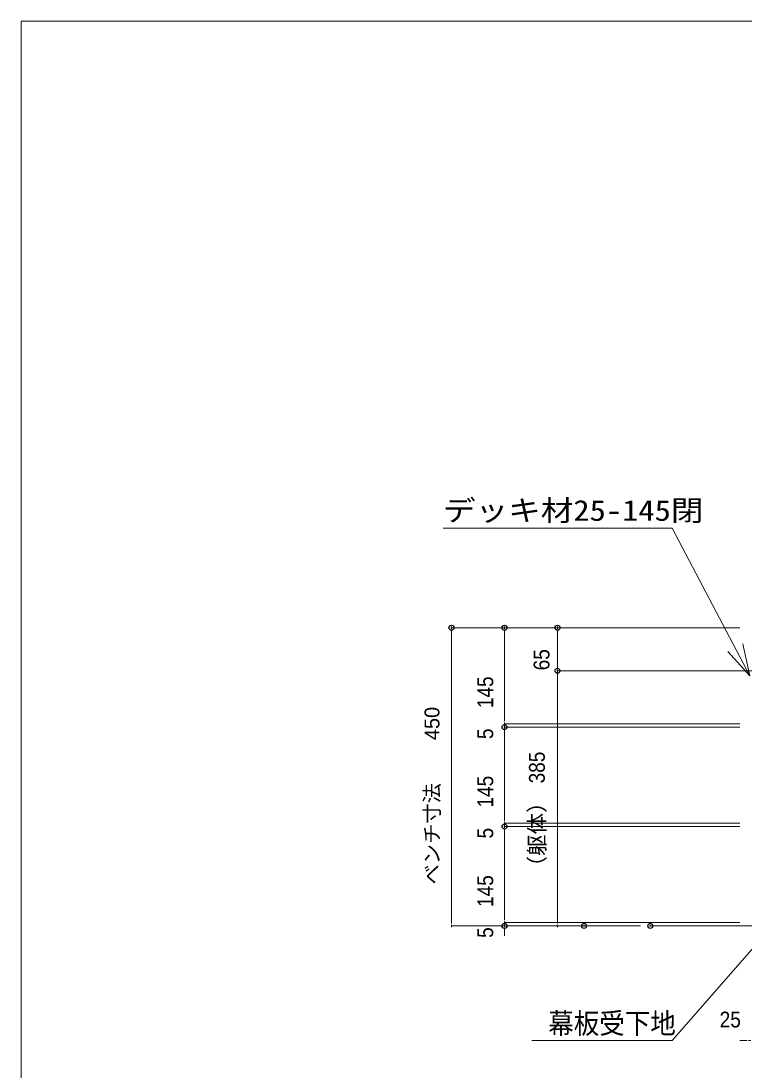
# Model space of a CAD drawing. Units: millimetres, scale not verified. Extents: x -8199 to 8201, y -2963 to 5056.
# Drawn here: x 201 to 1657, y 385 to 2497 of the extents above; entities that cross this region are included whole.
import ezdxf
from ezdxf.enums import TextEntityAlignment as Align

# ---------------------------------------------------------------- set-up
doc = ezdxf.new("R2010")
doc.units = ezdxf.units.MM
doc.header["$LTSCALE"] = 20
doc.header["$PDMODE"] = 32
doc.header["$PDSIZE"] = 10
for name, color, linetype, lineweight in [('0-0_図枠', 7, 'Continuous', 9), ('0-1_一般', 4, 'Continuous', 9), ('0-2_寸法', 7, 'Continuous', 9), ('0-3_0', 7, 'Continuous', 9)]:
    doc.layers.add(name, color=color, linetype=linetype, lineweight=lineweight)
doc.layers.add('0-4_Defpoints', color=7, linetype='Continuous')
doc.styles.add('Osaka', font='')
doc.styles.add('ＭＳ ゴシック', font='')
doc.styles.get('Osaka').set_extended_font_data('Osaka')
doc.styles.get('ＭＳ ゴシック').set_extended_font_data('MS Gothic')

# ---------------------------------------------------------------- blocks, each defined once
blk = doc.blocks.new('_DOT')
at = {"layer": '0-3_0'}
for p, q in [((-10, 0), (-20, 0)), ((-5, 0), (5, 0))]:
    blk.add_line(p, q, dxfattribs=at)

msp = doc.modelspace()

# ---------------------------------------------------------------- linework, layer by layer
at = {"layer": '0-0_図枠', "color": 5}
msp.add_lwpolyline([(200.57, 2497.28), (8200.57, 2497.28), (8200.57, -2702.72), (200.57, -2702.72)], close=True, dxfattribs=at)
at = {"layer": '0-1_一般', "color": 2}
for p, q in [((1510.59, 1476.63), (1049.49, 1476.63)), ((1510.59, 1476.63), (1666.51, 1179.96)), ((1510.59, 446.42), (1723.17, 689.96)), ((1228.37, 446.42), (1510.59, 446.42))]:
    msp.add_line(p, q, dxfattribs=at)
at = {"layer": '0-1_一般', "color": 7}
msp.add_line((4533.17, 676.63), (1466.51, 676.63), dxfattribs=at)
at = {"layer": '0-1_一般', "color": 2}
msp.add_lwpolyline([(1652.84, 1244.26), (1666.51, 1179.96), (1622.52, 1228.81)], dxfattribs=at)
at = {"layer": '0-2_寸法'}
for p, q in [((1646.51, 1276.63), (1066.51, 1276.63)), ((1646.5, 1276.63), (1173.17, 1276.63)), ((1646.51, 1276.63), (1279.84, 1276.63)), ((1066.51, 686.64), (1066.51, 1266.61)), ((1173.17, 1093.31), (1173.17, 1266.62)), ((1279.84, 1199.98), (1279.84, 1266.61)), ((1733.17, 1189.96), (1279.84, 1189.96)), ((1733.17, 1189.96), (1279.84, 1189.96)), ((1279.84, 686.64), (1279.84, 1179.95)), ((1173.17, 1093.31), (1173.17, 1103.33)), ((1646.51, 1083.3), (1173.17, 1083.3)), ((1173.17, 1083.3), (1173.17, 1076.63)), ((1646.5, 1083.3), (1173.17, 1083.3)), ((1646.51, 1076.63), (1173.17, 1076.63)), ((1646.5, 1076.63), (1173.17, 1076.63)), ((1173.17, 1066.62), (1173.17, 1056.6)), ((1173.17, 893.31), (1173.17, 1066.62)), ((1173.17, 893.31), (1173.17, 903.33)), ((1646.51, 883.3), (1173.17, 883.3)), ((1173.17, 883.3), (1173.17, 876.63)), ((1646.5, 883.3), (1173.17, 883.3)), ((1646.51, 876.63), (1173.17, 876.63)), ((1646.5, 876.63), (1173.17, 876.63)), ((1173.17, 866.62), (1173.17, 856.6)), ((1173.17, 693.31), (1173.17, 866.62)), ((1173.17, 693.31), (1173.17, 703.33)), ((1313.17, 676.63), (1066.51, 676.63)), ((1646.51, 683.3), (1173.17, 683.3)), ((1173.17, 683.3), (1173.17, 676.63)), ((1646.5, 683.3), (1173.17, 683.3)), ((1446.51, 676.63), (1173.17, 676.63)), ((1313.17, 676.63), (1279.84, 676.63)), ((1173.17, 666.61), (1173.17, 656.6)), ((1656.49, 446.42), (1646.47, 446.42))]:
    msp.add_line(p, q, dxfattribs=at)
at = {"layer": '0-4_Defpoints'}
for p in [(1066.51, 1276.63), (1173.17, 1276.63), (1279.84, 1276.63), (1279.84, 1189.96), (1173.17, 1076.63), (1173.17, 1076.63), (1173.17, 876.63), (1173.17, 876.63), (1173.17, 676.63), (1333.17, 676.63), (1466.51, 676.63)]:
    msp.add_point(p, dxfattribs=at)

# ---------------------------------------------------------------- block references
at = {"layer": '0-2_寸法', "xscale": 0.5007446, "yscale": 0.5007446}
for p, rotation in [((1066.51, 1276.63), 90), ((1173.17, 1276.63), 90), ((1279.84, 1276.63), 90), ((1279.84, 1189.96), 270), ((1279.84, 1189.96), 90), ((1173.17, 1083.3), 270), ((1173.17, 1083.3), 270), ((1173.17, 1076.63), 90), ((1173.17, 1076.63), 90), ((1173.17, 883.3), 270), ((1173.17, 883.3), 270), ((1173.17, 876.63), 90), ((1173.17, 876.63), 90), ((1066.51, 676.63), 270), ((1173.17, 683.3), 270), ((1173.17, 683.3), 270), ((1173.17, 676.63), 90), ((1279.84, 676.63), 270)]:
    msp.add_blockref('_DOT', p, dxfattribs=dict(at, rotation=rotation))
msp.add_blockref('_DOT', (1666.5, 446.42), dxfattribs=at)

# ---------------------------------------------------------------- texts
at = {"layer": '0-2_寸法', "color": 4, "style": 'ＭＳ ゴシック'}
for s, width, p in [('デッキ材25-145閉', 1.15, (1049.49, 1479.14)), ('幕板受下地', 0.9, (1261.22, 447.35))]:
    msp.add_text(s, height=41.79, dxfattribs=dict(at, width=width)).set_placement(p, align=Align.BOTTOM_LEFT)
at = {"layer": '0-2_寸法', "style": 'Osaka', "width": 0.9}
for s, p in [('65', (1273.17, 1190.89)), ('145', (1160, 1114.81)), ('5', (1160, 1052.61)), ('385', (1263.83, 963.45)), ('145', (1160, 914.81)), ('5', (1160, 852.61)), ('145', (1160, 714.81)), ('5', (1160, 652.61))]:
    msp.add_text(s, height=31.82, rotation=90, dxfattribs=at).set_placement(p, align=Align.BOTTOM_LEFT)
at = {"layer": '0-2_寸法', "style": 'Osaka'}
for s, height, p in [(' 450', 29.91, (1051.2, 1039.46)), ('ベンチ寸法', 29.91, (1051.2, 760.01)), ('（躯体）', 31.82, (1263.83, 773.91))]:
    msp.add_text(s, height=height, rotation=90, dxfattribs=at).set_placement(p, align=Align.BOTTOM_LEFT)
at = {"layer": '0-2_寸法', "style": 'Osaka', "width": 0.9}
msp.add_text('25', height=31.82, dxfattribs=at).set_placement((1606.03, 462.92), align=Align.BOTTOM_LEFT)

doc.saveas('drawing.dxf')
